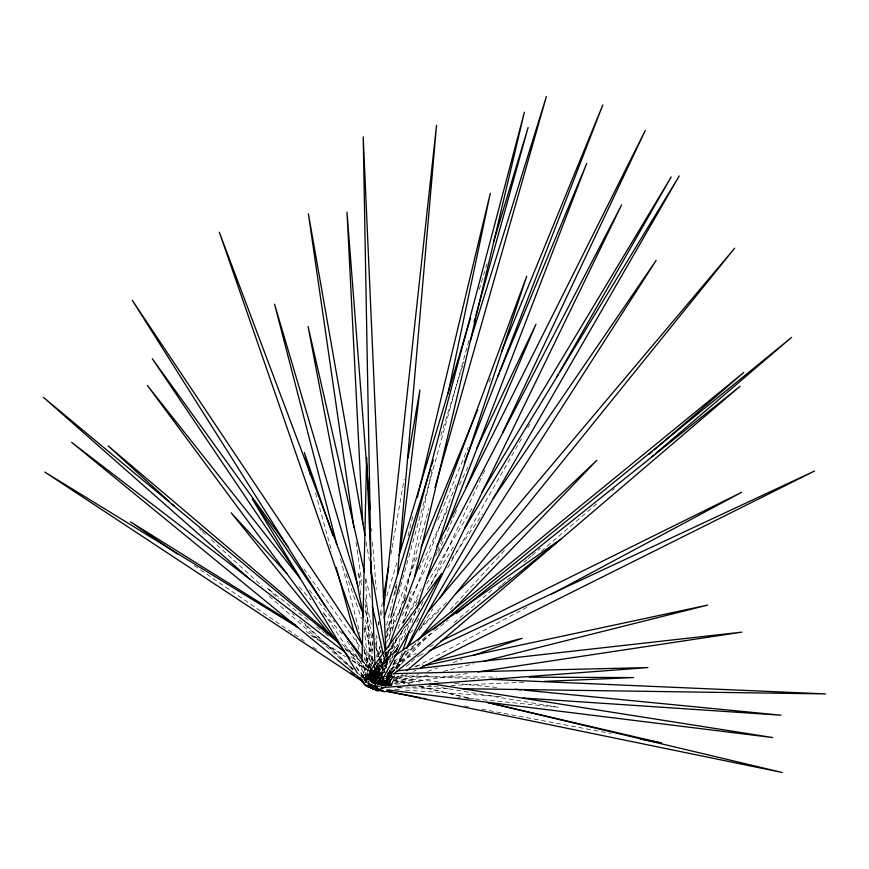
<?xml version="1.0" encoding="UTF-8"?>
<svg xmlns="http://www.w3.org/2000/svg" width="869" height="869" viewBox="0 0 869 869"><rect width="100%" height="100%" fill="white"/><g stroke="black" fill="none" stroke-linecap="round" stroke-linejoin="round"><path stroke-width="0.65" stroke-dasharray="4.34 3.26" d="M361.656 676.94L361.971 663.395M364.839 680.362L364.904 677.722L365.882 675.637L367.598 674.398L382.023 673.931M375.593 683.545L375.115 667.577M374.148 683.794L373.92 678.548L372.986 676.278L370.151 674.127L367.478 675.995L366.729 678.189L366.968 683.458M374.767 681.72L374.778 677.288L373.561 675.43L371.834 677.233L370.607 681.611M381.654 685.076L387.922 685.087L389.214 670.216M389.801 663.46L391.322 645.884M392.614 631.013L394.493 609.375M396.134 590.453L396.84 582.339M384.978 671.607L373.931 676.766L375.43 684.381M375.126 684.566L387.139 650.892M375.593 683.077L377.657 664.22M378.536 656.138L379.568 646.71M382.925 679.927L380.861 685.044M370.096 671.628L367 679.145L367.848 679.895M383.348 685.576L384.685 678.233M385.999 667.457L388.139 649.947M389.464 639.171L392.093 617.62M394.895 594.722L395.884 586.64M380.644 684.348C382.968 678.309 374.311 673.757 370.498 678.852M367.598 678.841L367.924 676.538L369.564 674.127L381.741 674.659M366.914 679.873L370.639 670.987M379.373 683.392L379.775 681.024L378.221 677.342L374.496 676.755L370.781 679.591M368.804 679.667L370.216 671.65M371.161 666.317L372.573 658.3M375.864 639.617L377.048 632.936M378.46 624.93L378.927 622.258M380.34 614.253L382.469 602.239M390.941 554.172L391.886 548.839M392.125 547.503L404.139 479.416M381.969 684.381L381.795 679.764C379.329 675.832 373.442 676.006 370.324 679.058L363.774 677.299L362.21 677.603L372.779 642.571M389.757 669.793L386.39 685.717L382.382 682.382L377.255 680.916L373.583 681.155L373.518 682.947M392.277 657.844L396.199 639.258M398.436 628.645L400.12 620.672M404.596 599.436L432.045 469.369M377.776 684.044L378.743 684.055L369.412 679.352L386.184 651.435M382.925 685.239L383.435 682.936L382.794 680.623M388.954 685.087L394.884 660.005M397.383 649.447L401.75 630.97M403.618 623.04L411.113 591.365M373.04 681.904L377.461 663.471M379.677 654.248L380.622 650.294M386.629 625.278L397.057 581.806M408.115 535.717L413.177 514.644M371.519 682.697L373.887 675.517L384.424 678.016M372.747 683.251L373.887 675.517M378.634 663.253L373.431 682.936L377.211 682.458L387.672 685.63M386.618 633.077L390.431 618.641M370.759 681.242L374.235 681.285L380.405 659.082M386.575 636.879L391.658 618.587M398.556 593.766L469.325 339.062M371.313 680.818L379.232 683.034L388.899 649.143M399.295 612.645L429.014 508.387M378.254 624.409L379.036 621.813M380.991 615.328L382.164 611.428M386.868 595.862L397.426 560.831M479.21 289.638L487.813 261.091M389.746 670.412L384.956 685.913L385.554 683.599L384.924 681.307M395.33 652.337L397.72 644.592L370.02 681.47C372.823 677.223 379.101 676.69 383.153 679.373M368.684 679.992L365.176 678.7L372.421 655.411M375.647 645.059L378.058 637.303M440.887 435.478L463.84 361.743M396.34 651.109L366.772 678.885L366.121 680.905L366.62 683.132M383.055 679.819L379.384 684.848M380.524 685.63L381.176 683.61C380.546 677.44 371.726 674.431 367.142 678.341M391.169 685.88L394.58 675.571M396.709 669.13L402.249 652.38M412.058 622.758L416.316 609.875M385.564 686.456L386.336 684.218L385.955 681.991L384.467 680.112M385.554 685.044L386.075 681.72L382.034 678.168M367.196 678.722L367.924 676.821L397.513 648.828M385.847 685.109L395.113 661.037M404.378 636.977L412.178 616.718M435.586 555.921L437.042 552.119M437.531 550.859L440.464 543.255M440.952 541.995L442.408 538.193M378.71 684.251L396.807 637.444M402.195 623.529L456.019 484.402M385.239 686.51L386.075 684.348L385.043 679.471M376.266 656.584L380.394 646.558M386.564 631.513L417.978 555.03M489.03 382.012L490.572 378.254M375.126 683.338L370.889 680.503L377.689 664.22M386.575 642.93L400.685 609.115M403.824 601.609L405.388 597.85M437.791 520.205L468.109 447.578M393.907 641.441L373.203 681.122L372.714 682.295L373.344 683.838M381.404 685.869L384.065 679.634M395.797 652.206L397.394 648.459M397.926 647.22L409.114 621.031M415.512 606.062L417.109 602.326M438.432 552.445L454.422 515.035M454.954 513.785L456.551 510.038M393.342 656.768L365.643 676.223L364.763 678.265L365.708 682.589L365.241 678.189L369.618 671.813M386.977 684.957L386.901 674.713M387.205 684.685L387.628 682.458L385.369 679.069M383.186 685.88L395.916 658.908M417.902 612.308L423.116 601.272M430.633 585.337L482.708 474.974M483.294 473.746L485.021 470.064M377.07 657.507L380.579 650.164M386.412 637.911L405.106 598.698M419.13 569.293L447.752 509.256M459.44 484.75L469.369 463.916M385.217 686.923L386.39 682.773L384.152 680.21L379.807 680.72L377.624 682.122M388.215 685.923L392.951 676.158M396.503 668.826L405.388 650.512M378.449 662.873L369.933 679.851L382.403 685.337M402.151 615.567L432.545 554.922M385.456 684.479L386.303 682.86L385.401 678.765M404.748 626.766L372.008 680.623L374.257 682.947L378.232 680.329L380.785 679.667M405.823 618.587L421.508 588.53M385.206 686.782L386.357 682.654L382.545 677.809M379.536 684.446L382.175 679.721M380.98 684.468L383.674 679.754M416.664 622.063L420.031 616.164M447.644 567.891L522.378 437.183M527.765 427.754L529.786 424.224M385.858 684.848L393.309 671.911M393.983 670.738L405.497 650.762M361.678 677.233L362.829 675.3C367.522 671.748 374.474 675.876 375.669 681.122M403.64 622.367L418.315 597.937M426.701 583.979L472.801 507.224M427.331 589.682L454.15 545.645M383.805 685.511L405.769 651.218M418.945 630.655L432.86 608.941M362.71 677.364L364.024 675.409C368.641 671.824 375.43 676.278 375.853 681.622M374.409 683.479L370.965 680.72L369.977 678.483L418.185 608.05M451.847 558.854L482.458 514.144M371.66 681.296L374.865 678.059L376.842 677.592L380.09 679.308L381.545 683.382M376.983 684.544L378.178 682.893C381.763 680.384 387.042 681.415 389.823 684.663M376.972 684.24L381.448 679.601M370.889 680.503L372.54 680.242L377.483 681.85L384.565 685.543M370.129 680.992C371.965 677.44 377.146 676.44 380.035 679.297L380.904 683.534M381.632 685.5L415.74 643.256M370.183 678.613L372.888 676.669L382.154 674.692M376.874 683.523L371.715 678.7L397.948 647.579M410.201 633.056L413.698 628.906M381.73 686.271L383.175 684.587L383.262 679.982M378.536 684.24L382.588 680.058M375.31 682.643L376.635 681.166C381.002 679.102 386.412 680.981 389.486 684.457M384.695 671.031L374.05 679.884L374.409 684.109M381.448 684.631L425.441 636.662M450.185 609.68L505.182 549.719M385.923 668.348L371.356 675.561L370.476 676.495L370.346 680.492M371.834 682.122L376.255 678.917L382.11 678.874M380.98 685.272L392.234 673.54M396.927 668.652L430.698 633.447M421.183 626.44L446.829 602.184M419.01 629.819L438.726 611.298M370.857 681.068L375.527 678.244L381.665 678.678M366.772 678.885L368.467 677.375C373.594 676.636 379.557 679.504 381.643 684.348M377.45 684.001L381.502 681.111L385.13 680.796M381.241 685.641L392.538 675.876M454.161 622.649L492.158 589.823M523.996 562.33L527.07 559.669M528.102 558.778L531.187 556.117M532.208 555.226L540.431 548.133M383.696 685.728L395.026 676.06M406.366 666.382L410.483 662.862M411.515 661.982L418.728 655.823M498.046 588.085L501.131 585.445M502.163 584.565L506.279 581.046M507.311 580.166L511.439 576.647M541.311 551.131L597.97 502.749M612.384 490.431L614.448 488.671M389.269 685.641L402.673 674.192M369.238 679.037C372.584 675.474 378.471 676.625 381.925 679.439M373.116 681.926L375.158 680.242L380.676 678.939M372.366 682.741L370.39 677.711L391.365 660.559M375.31 683.121L373.203 678.646L386.868 667.49M394.233 661.494L418.413 641.767M392.299 675.028L380.731 684.359C380.72 678.971 374.789 674.398 369.564 675.637L367.924 676.821M393.146 664.253L448.143 620.194M381.263 686.228L385.076 681.959L382.403 677.69M370.39 677.711L372.236 677.548L373.844 678.646L378.482 684.424M371.345 682.632L374.789 680.959L379.634 680.579L383.012 681.731L383.468 682.686L381.578 684.653M365.643 676.223L367.424 674.985C373.507 673.464 377.819 679.808 377.722 685.261M373.203 678.646L374.43 678.95L378.493 683.903M381.165 684.109L385.119 682.219L387.628 682.458M378.504 684.066C381.915 681.796 386.77 681.068 390.355 683.327L391.235 684.674L388.888 671.335M384.098 684.935L388.66 682.176L386.26 675.68M366.425 676.18L368.456 675.05C373.42 674.203 378.069 678.32 379.014 683.045M370.607 678.548L382.143 674.876M377.635 682.599L381.947 680.699L384.793 680.992M381.252 685.369L399.153 675.778M415.86 666.827L529.232 606.106M381.849 685.38L388.66 682.035M371.715 678.7L379.003 684.783M369.966 679.677C373.789 677.201 379.427 677.429 382.675 680.775L383.501 682.654L381.741 677.548M385.575 685.272L407.387 674.377M413.448 671.357L415.871 670.14M393.212 664.742L416.273 653.325M429.634 646.721L435.695 643.712M391.115 668.75L404.617 662.439M419.347 655.563L424.257 653.271M373.203 681.122C377.972 679.276 383.533 682.176 386.857 685.641M387.932 685.315L418.608 674.572M427.548 671.444L437.77 667.859M453.107 662.493L462.058 659.354M373.931 676.766L375.06 677.472L377.581 683.74M387.368 673.508L392.603 672.15M414.839 666.338L422.692 664.285M369.977 678.483L375.223 679.634L382.099 684.414M386.77 685.576L430.188 674.692M443.342 671.389L473.594 663.807M387.683 671.965L367.011 674.507L365.143 678.102L366.414 683.392M387.444 673.562L392.734 672.432M375.169 678.656C379.329 677.396 383.099 681.166 384.848 684.587M372.986 677.266L378.678 677.32L381.133 678.656M388.237 685.456L467.272 673.54M389.03 671.813L394.417 671.205M377.124 682.958L384.902 682.958L387.313 684.196M396.959 687.748L401.022 687.575M411.841 687.107L433.468 686.173M451.044 685.424L526.766 682.165M387.444 673.801L391.517 673.703M371.356 675.561L375.071 677.288L377.092 679.645L378.439 684.859M372.29 680.079L377.852 681.611L384.065 685.63M374.604 676.614L496.633 677.06M398.219 687.792L448.415 688.509M377.287 684.294L379.318 684.327M387.15 674.887L392.56 675.126M402.032 675.539L479.167 678.885M381.708 684.435L387.922 685.087M394.754 689.421L400.153 689.79M405.551 690.149L502.803 696.634M373.561 675.43L438.334 681.752M454.52 683.327L497.698 687.542M457.539 697.155L460.222 697.427M465.588 697.959L473.648 698.774M474.995 698.915L558.224 707.301L428.645 685.478M370.151 674.127L384.858 676.44M386.194 676.658L423.648 682.556M377.874 676.929L384.554 678.048M385.89 678.276L415.284 683.219M464.404 705.921L468.402 706.671M481.73 709.18L610.983 733.501M372.888 676.669C376.679 676.929 378.547 681.253 378.243 684.642M365.176 678.7L379.232 683.034M367 679.145L369.597 679.895M376.516 676.593L384.435 678.439M385.749 678.743L409.516 684.283M418.749 686.434L472.866 699.045M385.749 678.331L410.765 684.272M419.988 686.467L470.031 698.35M369.564 674.127L371.65 675.604L373.04 682.676M368.836 674.083C373.236 674.898 375.842 679.623 375.832 683.838M369.814 674.225L374.322 676.951L376.788 682.198M371.769 680.731L379.405 684.62M366.175 679.84L362.775 678.2M370.292 679.058L374.235 681.285M378.938 684.446L370.705 680.405M369.477 680.72L373.942 682.665L370.335 680.384M310.765 635.348L345.46 656.649M352.39 660.907L381.306 678.656M306.094 631.481L342.831 654.411M352.01 660.136L380.709 678.059M194.221 565.556L306.094 642.256M312.807 646.862L317.283 649.936M350.761 656.606L378.678 678.026M308.169 620.205L266.826 587.759L278.623 598.947M316.642 626.864L324.061 632.686M325.125 633.523L328.297 636.021M345.254 649.328L361.156 661.809M365.393 665.133L369.629 668.467M370.694 669.293L381.295 677.614M344.504 647.763L359.093 659.897M365.338 665.089L369.51 668.554M370.552 669.423L380.97 678.092M341.713 643.972L359.288 658.876M366.522 665.013L369.629 667.642M370.661 668.522L380.991 677.288M269.129 596.156L353.509 670.477M363.676 679.428L366.718 682.122M199.24 528.808L201.25 530.633M202.249 531.546L207.256 536.108M211.265 539.747L262.34 586.249M292.386 613.59L294.385 615.415M299.392 619.977L353.477 669.206M358.484 673.757L367.489 681.969M304.161 623.192L306.127 625.061M307.115 625.995L353.292 669.825M365.078 681.014L367.044 682.871M385.076 680.242L386.173 681.372M299.055 586.825L310.983 599.816M323.822 613.818L342.18 633.816M364.187 657.811L381.621 676.81M355.953 666.816L367.066 680.536M309.462 590.181L334.674 622.008M364.078 659.136L380.035 679.297M384.141 680.101L385.695 682.1M356.464 667.642L366.968 681.807M303.857 568.804L360.983 647.992M364.154 652.391L381.61 676.593M365.143 664.351L375.158 679.004M323.387 612.591L368.814 679.992M363.524 646.384L373.312 661.037M376.331 665.545L382.349 674.561M347.22 641.072L373.996 683.523M365.219 619.771L372.388 638.824M375.745 647.72L384.348 670.596M363.959 649.86L371.063 670.357M371.508 671.639L375.495 683.164M346.144 574.04L361.526 618.761M364.6 627.711L372.519 650.707M376.907 663.492L381.306 676.267M365.002 609.842L372.703 635.847M375.777 646.254L378.851 656.66M379.242 657.963L383.479 672.258M315.556 493.038L331.784 551.685M355.942 638.997L358.821 649.415M363.155 665.057L367.12 679.395M340.561 558.832L359.951 633.642M364.035 649.393L372.877 683.512M361.591 585.033L358.332 571.911L360.157 589.345M364.85 598.144L371.356 624.387M375.919 642.745L379.177 655.867M379.503 657.181L383.414 672.921M365.903 578.461L370.444 598.241M383.468 654.976L386.499 668.163M387.704 673.442L390.431 685.315M383.533 681.47L384.022 683.621M365.099 625.159L372.486 663.829M373.757 670.499L376.299 683.827M366.131 541.952L369.412 560.635M385.608 652.662L387.715 664.666M356.029 542.278L361.678 581.155M364.98 603.944L373.724 664.274M373.92 665.621L376.451 683.045M360.298 590.692L360.722 594.711M364.252 628.244L369.749 680.546M371.519 528.526L371.726 531.231M372.562 542.05L376.234 589.378M378.754 621.835L378.96 624.539M380.948 650.229L381.165 652.934M381.578 658.344L382.729 673.214M365.577 579.33L370.031 667.403M370.096 668.761L370.781 682.306M385.89 651.674L386.596 667.935M372.269 633.392L372.584 651.022M372.736 659.169L372.812 663.232M372.931 670.021L373.181 683.588"/><path stroke-width="1.3" d="M361.993 662.048L366.631 457.539L375.006 664.861M397.546 574.224L436.52 125.353L384.131 604.943M375.028 688.096L374.897 689.367L376.396 689.671M400.164 551.619L419.923 389.975L407.909 458.05M368.521 681.361L368.195 683.295L369.043 685.185L370.922 686.727L376.527 687.955L374.941 688.541L371.628 686.988M383.403 596.894L388.823 566.186M448.002 393.711L490.29 193.287L417.283 497.524M414.546 576.842L524.387 112.177L390.778 617.327M474.039 322.073L475.126 318.163M475.854 315.545L528.113 127.45L493.679 241.636M434.956 487.531L546.395 96.524L470.281 341.039M398.99 555.639L470.596 318.184M384.098 617.892L430.416 469.119M431.22 466.534L433.229 460.059M403.107 649.806L409.495 630.481M417.174 607.29L526.733 276.212L388.562 647.079M372.073 685.478L370.998 687.976L367.913 685.728M445.83 529.33L586.76 163.307L499.99 371.182M464.339 462.895L602.814 104.943L501.38 351.923M421.063 547.513L477.7 409.603M497.904 376.19L498.947 373.692M466.142 487.596L535.967 324.235L476.962 447.991M502.966 432.045L645.309 130.393L436.803 546.427M406.573 648.078L621.617 204.91L426.527 578.906M382.838 678.548L441.615 573.562L370.422 670.727M556.725 377.124L558.072 374.767M559.419 372.41L671.194 176.939L481.882 492.104M406.855 648.404L679.243 175.94L464.73 528.265M439.442 598.654L656.16 260.363L493.168 498.491M375.745 687.683L374.854 689.28L371.802 686.597M418.293 640.084L734.653 248.219L428.558 611.276M375.723 684.055L373.811 686.901L374.115 687.857L376.972 688.129M451.348 611.928L596.764 460.353L455.704 593.777M649.284 454.096L652.369 451.435M654.422 449.664L743.766 372.486L421.78 635.695M651.533 456.996L653.597 455.237M655.65 453.477L791.626 337.357L433.131 629.764M406.801 670.672L740.008 386.336L456.605 613.416M372.041 686.629L370.031 687.162M393.353 674.17L560.668 539.269L394.45 655.986M384.087 687.618L378.547 689.682L376.168 686.966M551.902 593.951L741.648 492.31L440.561 641.311M389.388 690.247C385.793 692.789 380.481 691.746 377.7 688.465M376.95 689.084L374.963 689.551L371.704 687.803L373.518 686.119L376.559 687.846L375.202 687.911M420.715 667.729L814.546 471.031L429.167 650.979M473.551 655.324L522.117 638.324L434.467 661.211M484.12 661.168L707.746 605.085L423.181 665.915M375.147 689.019L377.483 688.617M477.993 671.922L741.887 632.143L397.111 670.901M378.048 688.596L373.29 688.389L370.846 687.053M379.579 689.595L375.05 689.215L373.051 687.911M377.244 687.933L371.834 688.346L367.305 685.63M381.306 687.629L647.883 667.566L394.233 673.638M373.442 688.194L370.759 687.857L374.474 688.476M372.117 687.216C366.023 688.585 362.645 682.274 360.266 677.82M544.342 681.405L633.577 677.57L529.178 677.19M379.818 686.477L373.92 685.641M461.982 688.704L825.55 693.907L489.986 679.352M376.342 687.9L373.442 687.803L368.184 685.228M371.791 687.89L375.842 688.161M523.073 697.992L781.057 715.198L524.691 690.182M379.036 690.909L376.972 690.768L372.095 687.52M375.332 688.672L370.998 687.368M515.241 689.258L521.987 689.921M386.89 689.856L772.726 737.553L430.329 683.61M377.537 689.714L374.452 689.291L370.064 686.076M372.464 688.628L375.126 689.128M377.787 689.628L383.12 690.627M387.118 691.376L420.433 697.655M423.094 698.155L425.756 698.654M640.301 739.019L661.613 743.028L487.39 702.424M370.998 687.976L380.285 689.888M386.911 691.246L782.176 772.476L487.161 702.413M377.472 689.551L371.965 687.477M368.891 686.608L364.491 684.446L361.602 679.645M370.085 687.26L372.16 687.879M371.574 687.835L373.366 688.378M373.083 688.867L367.859 686.01M368.13 685.858L372.953 688.628L377.418 688.302L377.613 689.258M298.045 627.537L44.808 472.073L364.057 682.458M295.764 625.028L130.448 521.834L177.439 554.053M373.138 686.771L369.075 683.153M371.986 687.683L375.375 689.921M350.837 672.943L354.194 675.246M357.55 677.548L363.144 681.383M344.33 651.663L71.682 442.397L362.623 680.503M369.966 686.521L373.116 689.095M337.215 641.702L43.45 397.383L249.816 579.145M335.51 638.715L108.104 445.851L169.194 501.467M172.203 504.194L174.202 506.019M375.549 689.247L376.505 690.171L380.144 689.823L375.31 689.714L371.443 686.586M287.128 573.822L231.176 512.84L328.601 633.066M369.064 685.771L370.65 687.564M300.218 578.504L147.317 385.401L350.011 658.919M342.234 631.557L361.558 655.954M287.987 546.797L152.292 358.712L299.164 576.647M364.459 663.329L252.119 498.708L357.474 673.193M371.845 684.479L374.115 687.857M362.764 645.254L132.273 300.294L325.506 606.649M368.184 683.936L369.01 685.945M361.873 610.874L219.314 232.197L362.188 644.733M332.957 535.706L304.378 452.64L310.515 474.789M358.071 586.434L274.571 304.215L336.814 544.396M336.107 567.316L354.139 632.48M364.393 571.867L308.06 326.483L363.568 617.164M372.258 606.16L383.164 653.651M364.958 535.282L308.397 213.828L353.9 527.537M370.585 567.294L385.141 650.001M370.053 509.603L346.992 212.112L362.764 523.768M385.771 648.969L363.209 136.857L370.857 556.062M370.954 561.483L371.172 573.692"/></g></svg>
